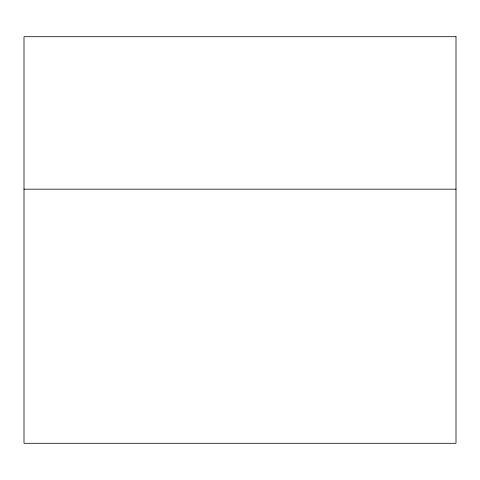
<?xml version="1.0" encoding="UTF-8"?>
<svg xmlns="http://www.w3.org/2000/svg" width="480" height="480" viewBox="0 0 480 480"><rect width="100%" height="100%" fill="white"/><g stroke="black" fill="none" stroke-linecap="round" stroke-linejoin="round"><path stroke-width="0.72" d="M24 189.174L456 189.174M456 36.708L24 36.708L24 443.292L456 443.292L456 36.708"/></g></svg>
